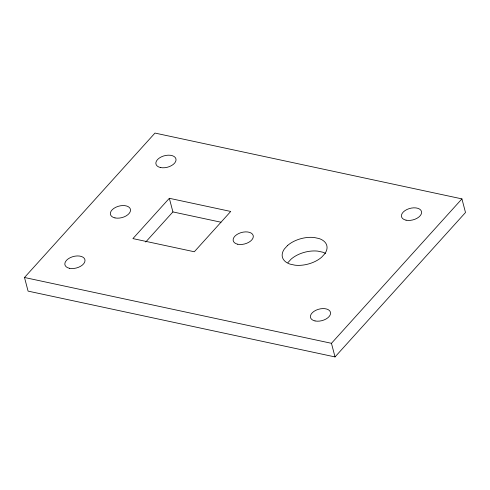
<?xml version="1.0" encoding="UTF-8"?>
<svg xmlns="http://www.w3.org/2000/svg" width="490" height="490" viewBox="0 0 490 490"><rect width="100%" height="100%" fill="white"/><g stroke="black" fill="none" stroke-linecap="round" stroke-linejoin="round"><path stroke-width="0.73" d="M24.5 277.493L154.975 133.072L461.923 198.885L465.5 212.507L335.025 356.928L28.077 291.115L24.5 277.493L331.454 343.306L461.923 198.885M169.332 198.291L132.919 238.599L194.31 251.762L230.723 211.453L169.332 198.291L172.909 211.919L145.726 242.005M287.906 262.658L291.091 259.155A22.95 13.199 -14.7 0 1 317.826 251.131L322.745 252.203A22.95 13.199 -14.7 0 1 325.495 253.41M172.909 211.919L220.984 222.221M331.454 343.306L335.025 356.928M287.52 245.533L284.329 249.036A22.95 13.199 -14.7 0 0 290.037 264.116L294.956 265.188A22.95 13.199 -14.7 0 0 321.691 257.17L324.876 253.667A22.95 13.199 -14.7 0 0 319.168 238.581L314.249 237.509A22.95 13.199 -14.7 0 0 287.52 245.533M69.458 268.287A10.327 5.941 -14.7 0 0 85.009 260.803A10.327 5.941 -14.7 0 0 70.284 257.642A10.327 5.941 -14.7 0 0 69.458 268.287M114.972 217.909A10.327 5.941 -14.7 0 0 130.524 210.418A10.327 5.941 -14.7 0 0 115.799 207.264A10.327 5.941 -14.7 0 0 114.972 217.909M160.481 167.531A10.327 5.941 -14.7 0 0 176.039 160.04A10.327 5.941 -14.7 0 0 161.314 156.886A10.327 5.941 -14.7 0 0 160.481 167.531M237.754 244.234A10.327 5.941 -14.7 0 0 253.306 236.744A10.327 5.941 -14.7 0 0 238.581 233.589A10.327 5.941 -14.7 0 0 237.754 244.234M315.021 320.938A10.327 5.941 -14.7 0 0 330.572 313.447A10.327 5.941 -14.7 0 0 315.848 310.293A10.327 5.941 -14.7 0 0 315.021 320.938M406.045 220.175A10.327 5.941 -14.7 0 0 421.602 212.691A10.327 5.941 -14.7 0 0 406.878 209.53A10.327 5.941 -14.7 0 0 406.045 220.175"/></g></svg>
